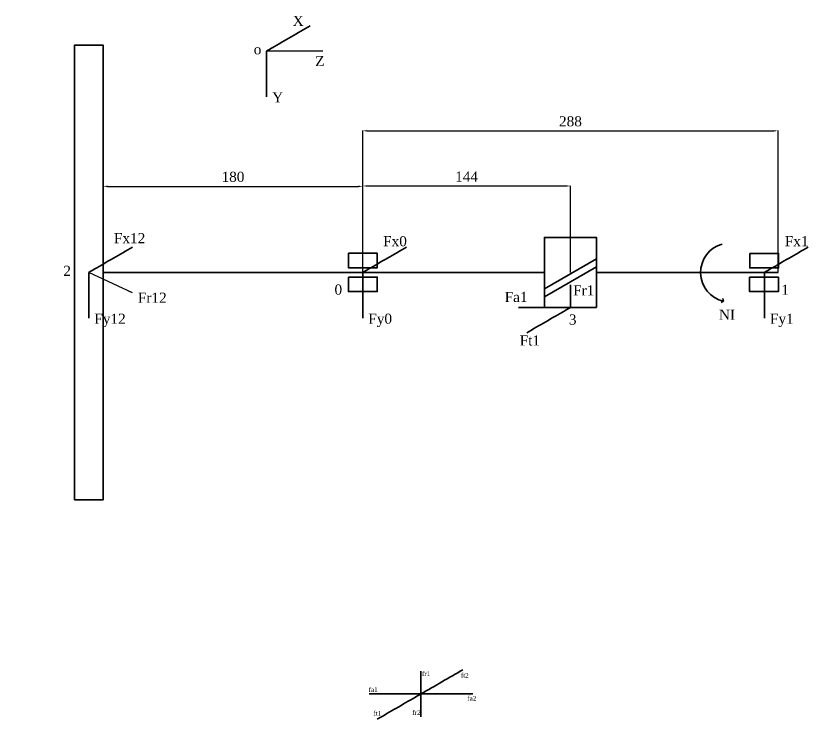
# Model space of a CAD drawing. Header units: inches. Extents: x 27 to 6622, y 41 to 2659.
# Drawn here: x 3599 to 4149, y 2076 to 2564 of the extents above; entities that cross this region are included whole.
import ezdxf

# ---------------------------------------------------------------- set-up
doc = ezdxf.new("R2010")
doc.units = ezdxf.units.IN
doc.header["$MEASUREMENT"] = 0
doc.layers.get('0').update_dxf_attribs({"lineweight": 35})
doc.layers.get('Defpoints').update_dxf_attribs({"color": 10})
doc.layers.add('AM_4', color=3, linetype='Continuous', lineweight=15)
doc.layers.add('AM_8', color=1, linetype='Continuous', lineweight=30)
doc.styles.get("Standard").update_dxf_attribs({"font": 'times.ttf', "height": 7})
doc.dimstyles.get("Standard").update_dxf_attribs({"dimtxt": 5, "dimasz": 3, "dimexe": 0.18, "dimexo": 0.0625, "dimgap": 3, "dimtad": 3, "dimtoh": 1, "dimdec": 0, "dimzin": 0, "dimdsep": 46, "dimtxsty": 'Standard', "dimcen": 0.09, "dimadec": 0, "dimazin": 0, "dimtfac": 1, "dimtdec": 0, "dimtofl": 0, "dimtmove": 0, "dimatfit": 3, "dimfxl": 1, "dimtolj": 1, "dimtzin": 0, "dimarcsym": 0})
doc.dimstyles.new('Standard$0', dxfattribs={"dimtxt": 5, "dimasz": 3, "dimexe": 0.18, "dimexo": 0.0625, "dimgap": 3, "dimtad": 3, "dimtoh": 1, "dimdec": 0, "dimzin": 0, "dimdsep": 46, "dimtxsty": 'Standard', "dimcen": 0.09, "dimadec": 0, "dimazin": 0, "dimtfac": 1, "dimtdec": 0, "dimtofl": 0, "dimtmove": 0, "dimatfit": 3, "dimfxl": 1, "dimtolj": 1, "dimtzin": 0, "dimarcsym": 0})

# ---------------------------------------------------------------- blocks, each defined once
blk = doc.blocks.new('*D49')
at = {"layer": 'AM_4', "color": 0, "lineweight": -2, "transparency": 16777216}
for p, q in [((3660, 2385.86), (3660, 2445.65)), ((3663, 2445.47), (3837, 2445.47)), ((3840, 2385.86), (3840, 2445.65))]:
    blk.add_line(p, q, dxfattribs=at)
at = {"layer": 'AM_4', "color": 0, "transparency": 16777216}
for points in [[(3663, 2445.97), (3663, 2444.97), (3660, 2445.47)], [(3837, 2445.97), (3837, 2444.97), (3840, 2445.47)]]:
    blk.add_solid(points, dxfattribs=at)
at = {"layer": 'Defpoints', "color": 0, "transparency": 16777216}
for p in [(3840, 2445.47), (3660, 2385.79), (3840, 2385.79)]:
    blk.add_point(p, dxfattribs=at)
at = {"layer": 'AM_4', "color": 0, "transparency": 16777216, "insert": (3750, 2452.04), "char_height": 7, "attachment_point": 5}
blk.add_mtext('\\A1;180', dxfattribs=at)
blk = doc.blocks.new('*D50')
at = {"layer": 'AM_4', "color": 0, "lineweight": -2, "transparency": 16777216}
for p, q in [((3840, 2385.86), (3840, 2445.92)), ((3843, 2445.74), (3981, 2445.74)), ((3984, 2385.86), (3984, 2445.92))]:
    blk.add_line(p, q, dxfattribs=at)
at = {"layer": 'AM_4', "color": 0, "transparency": 16777216}
for points in [[(3843, 2446.24), (3843, 2445.24), (3840, 2445.74)], [(3981, 2446.24), (3981, 2445.24), (3984, 2445.74)]]:
    blk.add_solid(points, dxfattribs=at)
at = {"layer": 'Defpoints', "color": 0, "transparency": 16777216}
for p in [(3984, 2445.74), (3840, 2385.79), (3984, 2385.79)]:
    blk.add_point(p, dxfattribs=at)
at = {"layer": 'AM_4', "color": 0, "transparency": 16777216, "insert": (3912, 2452.24), "char_height": 7, "attachment_point": 5}
blk.add_mtext('\\A1;144', dxfattribs=at)
blk = doc.blocks.new('*D52')
at = {"layer": 'AM_4', "color": 0, "lineweight": -2, "transparency": 16777216}
for p, q in [((3840, 2385.86), (3840, 2484.15)), ((3843, 2483.97), (4125, 2483.97)), ((4128, 2385.86), (4128, 2484.15))]:
    blk.add_line(p, q, dxfattribs=at)
at = {"layer": 'AM_4', "color": 0, "transparency": 16777216}
for points in [[(3843, 2484.47), (3843, 2483.47), (3840, 2483.97)], [(4125, 2484.47), (4125, 2483.47), (4128, 2483.97)]]:
    blk.add_solid(points, dxfattribs=at)
at = {"layer": 'Defpoints', "color": 0, "transparency": 16777216}
for p in [(4128, 2483.97), (3840, 2385.79), (4128, 2385.79)]:
    blk.add_point(p, dxfattribs=at)
at = {"layer": 'AM_4', "color": 0, "transparency": 16777216, "insert": (3984, 2490.53), "char_height": 7, "attachment_point": 5}
blk.add_mtext('\\A1;288', dxfattribs=at)

msp = doc.modelspace()

# ---------------------------------------------------------------- linework, layer by layer
for p, q in [((3966, 2374.53), (4002, 2395.32)), ((3660, 2385.79), (3840, 2385.79)), ((3840, 2385.79), (3966, 2385.79)), ((3840, 2385.79), (3966, 2385.79)), ((3966, 2368.91), (4002, 2389.7)), ((4002, 2385.79), (4128, 2385.79)), ((4002, 2365.45), (4002, 2361.5)), ((4090.18, 2365.84), (4088.42, 2364.91)), ((4089.67, 2367.77), (4090.18, 2365.84)), ((4002, 2361.5), (3966, 2361.5)), ((4002, 2361.49), (3966, 2361.49)), ((3898.37, 2093.65), (3862.37, 2093.65))]:
    msp.add_line(p, q)
for points in [[(3640, 2228.29), (3660, 2228.29), (3660, 2543.29), (3640, 2543.29)], [(3830.1, 2399.07), (3850.1, 2399.07), (3850.1, 2389.07), (3830.1, 2389.07)], [(4108.3, 2398.96), (4128.3, 2398.96), (4128.3, 2388.96), (4108.3, 2388.96)], [(3830, 2382.59), (3850, 2382.59), (3850, 2372.59), (3830, 2372.59)], [(4108.21, 2382.48), (4128.21, 2382.48), (4128.21, 2372.48), (4108.21, 2372.48)]]:
    msp.add_lwpolyline(points, close=True)
msp.add_lwpolyline([(4002, 2361.5), (4002, 2361.5), (4002, 2410.08), (3966, 2410.08), (3966, 2361.5)])
msp.add_arc((4094.76, 2385.79), 20.47, 105.6823, 257.0737)

# ---------------------------------------------------------------- texts
at = {"char_height": 7, "attachment_point": 1}
for s, insert, width in [('\\A1;NI', (4087.02, 2359.97), 42.1652), ('\\A1;', (3599.43, 2187.59), 66.9386)]:
    msp.add_mtext(s, dxfattribs=dict(at, insert=insert, width=width))
at = {"layer": 'AM_8', "char_height": 7, "width": 6.738, "attachment_point": 1}
for s, insert in [('X', (3791.42, 2563.67)), ('o', (3764.41, 2544.01)), ('Z', (3807.01, 2535.81)), ('Y', (3777.17, 2510.71)), ('Fx12', (3667.48, 2413.06)), ('Fx0', (3854.13, 2410.97)), ('Fx1', (4132.65, 2410.97)), ('Fr1', (3985.87, 2376.9)), ('Fr12', (3684.04, 2371.79)), ('Fa1', (3938.41, 2372.32)), ('Fy12', (3653.86, 2357.24)), ('Fy0', (3843.86, 2357.24)), ('Fy1', (4122.38, 2357.24)), ('Ft1', (3948.84, 2342.16))]:
    msp.add_mtext(s, dxfattribs=dict(at, insert=insert))
at = {"layer": 'Defpoints', "attachment_point": 1}
for s, insert, char_height, width in [('2', (3632.37, 2390.45), 7, 8.0417), ('0', (3820.42, 2377.42), 7, 8.0417), ('1', (4130.26, 2377.3), 7, 8.0417), ('3', (3982.96, 2356.67), 7, 8.0417), ('fr1', (3881.09, 2109.24), 3.169, 3.105), ('ft2', (3908.06, 2108.09), 3.169, 3.105), ('fa1\\P', (3844.1, 2098.23), 3.169, 22.0525), ('fa2\\P', (3912.59, 2092.22), 3.169, 22.0525), ('fr2', (3874.5, 2082.29), 3.169, 3.105), ('ft1', (3847.44, 2081.82), 3.169, 3.105)]:
    msp.add_mtext(s, dxfattribs=dict(at, insert=insert, char_height=char_height, width=width))

# ---------------------------------------------------------------- dimensions: what is measured, and where the dimension line sits
at = {"layer": 'AM_4'}
for base, p1, p2, dimstyle, picture, middle in [((4128, 2483.97), (3840, 2385.79), (4128, 2385.79), 'Standard$0', '*D52', (3984, 2490.53)), ((3840, 2445.47), (3660, 2385.79), (3840, 2385.79), 'Standard', '*D49', (3750, 2452.04)), ((3984, 2445.74), (3840, 2385.79), (3984, 2385.79), 'Standard', '*D50', (3912, 2452.24))]:
    dim = msp.add_linear_dim(base=base, p1=p1, p2=p2, dimstyle=dimstyle, dxfattribs=at)
    dim.commit()
    dim.dimension.update_dxf_attribs({"geometry": picture, "text_midpoint": middle})

# ---------------------------------------------------------------- leaders
at = {"layer": 'AM_8', "path_type": 1}
for points in [[(3803.64, 2556.79), (3777.15, 2541.49), (3773.31, 2539.26)], [(3773.31, 2507.53), (3773.31, 2539.26)], [(3680.33, 2403.32), (3653.84, 2388.02), (3650, 2385.79)], [(3870.33, 2403.32), (3843.84, 2388.02), (3840, 2385.79)], [(4148.85, 2403.32), (4122.36, 2388.02), (4118.52, 2385.79)], [(3650, 2354.07), (3650, 2385.79)], [(3840, 2354.07), (3840, 2385.79)], [(4118.52, 2354.07), (4118.52, 2385.79)], [(3984, 2377.31), (3984, 2361.49)], [(3948.03, 2361.49), (3983.97, 2361.49), (3966, 2361.49)], [(3953.67, 2343.98), (3980.16, 2359.28), (3983.99, 2361.5)]]:
    msp.add_leader(points, dimstyle='Standard', override={"dimgap": 3, "dimtad": 0}, dxfattribs=at)
at = {"layer": 'AM_8'}
for points in [[(3812.38, 2539.26), (3773.31, 2539.26)], [(3680.33, 2371.59), (3650, 2385.79)]]:
    msp.add_leader(points, dimstyle='Standard', override={"dimgap": 3, "dimtad": 0}, dxfattribs=at)
at = {"layer": 'Defpoints', "path_type": 1}
for points in [[(3909.45, 2110.38), (3880.34, 2093.65)], [(3880.37, 2109.48), (3880.37, 2093.65)], [(3844.4, 2093.65), (3880.34, 2093.65), (3862.37, 2093.65)], [(3850.04, 2076.15), (3876.53, 2091.45), (3880.36, 2093.67)], [(3916.34, 2093.65), (3880.4, 2093.65), (3898.37, 2093.65)], [(3880.37, 2077.82), (3880.37, 2093.65)]]:
    msp.add_leader(points, dimstyle='Standard', override={"dimgap": 3, "dimtad": 0}, dxfattribs=at)

doc.saveas('drawing.dxf')
